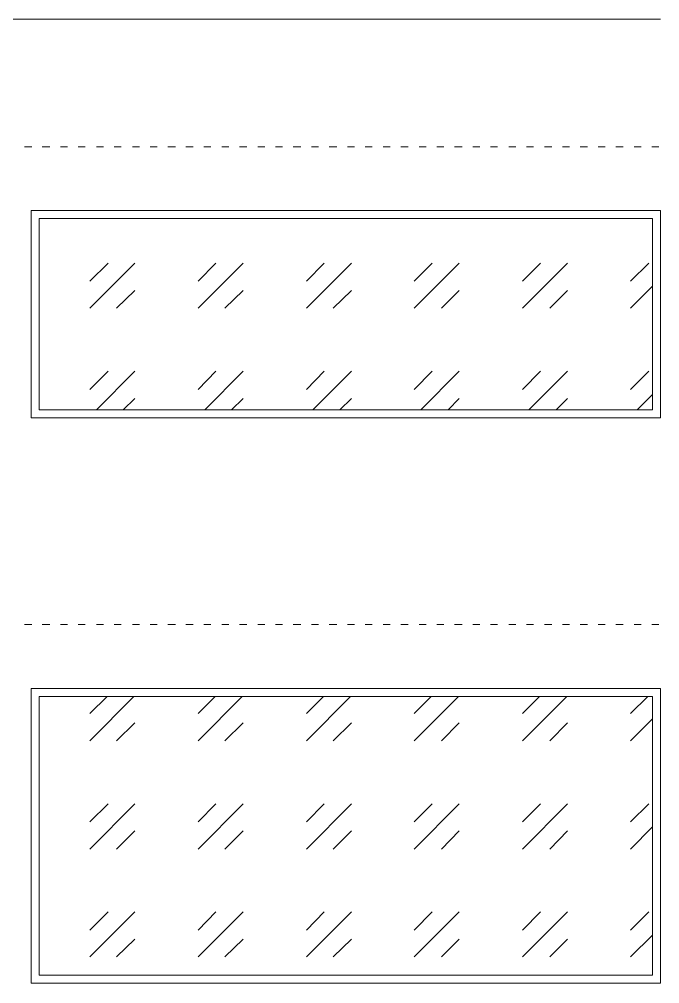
# Model space of a CAD drawing. Header units: millimetres. Extents: x 1.9 to 43.8, y 1.5 to 30.
# Drawn here: x 7.36 to 11.38, y 7.84 to 13.9 of the extents above; entities that cross this region are included whole.
import ezdxf

# ---------------------------------------------------------------- set-up
doc = ezdxf.new("R2010")
doc.units = ezdxf.units.MM
doc.layers.add('PDF_GRADAS Y ELEVADOR', color=7, linetype='Continuous')
doc.layers.add('PDF_MUROS2', color=7, linetype='Continuous')

msp = doc.modelspace()

# ---------------------------------------------------------------- linework, layer by layer
at = {"layer": 'PDF_GRADAS Y ELEVADOR', "lineweight": 18}
for points in [[(7.3895, 13.0962), (7.4339, 13.0962)], [(7.5006, 13.0962), (7.5482, 13.0962)], [(7.6149, 13.0962), (7.6593, 13.0962)], [(7.726, 13.0962), (7.7705, 13.0962)], [(7.8403, 13.0962), (7.8848, 13.0962)], [(7.9515, 13.0962), (7.9959, 13.0962)], [(8.0658, 13.0962), (8.1102, 13.0962)], [(8.1769, 13.0962), (8.2213, 13.0962)], [(8.288, 13.0962), (8.3356, 13.0962)], [(8.4023, 13.0962), (8.4468, 13.0962)], [(8.5134, 13.0962), (8.5579, 13.0962)], [(8.6277, 13.0962), (8.6722, 13.0962)], [(8.7389, 13.0962), (8.7833, 13.0962)], [(8.8532, 13.0962), (8.8976, 13.0962)], [(8.9643, 13.0962), (9.0088, 13.0962)], [(9.0754, 13.0962), (9.1231, 13.0962)], [(9.1897, 13.0962), (9.2342, 13.0962)], [(9.3009, 13.0962), (9.3485, 13.0962)], [(9.4152, 13.0962), (9.4596, 13.0962)], [(9.5263, 13.0962), (9.5707, 13.0962)], [(9.6406, 13.0962), (9.685, 13.0962)], [(9.7517, 13.0962), (9.7962, 13.0962)], [(9.866, 13.0962), (9.9105, 13.0962)], [(9.9771, 13.0962), (10.0216, 13.0962)], [(10.0883, 13.0962), (10.1359, 13.0962)], [(10.2026, 13.0962), (10.247, 13.0962)], [(10.3137, 13.0962), (10.3582, 13.0962)], [(10.428, 13.0962), (10.4725, 13.0962)], [(10.5391, 13.0962), (10.5836, 13.0962)], [(10.6534, 13.0962), (10.6979, 13.0962)], [(10.7646, 13.0962), (10.809, 13.0962)], [(10.8757, 13.0962), (10.9233, 13.0962)], [(10.99, 13.0962), (11.0344, 13.0962)], [(11.1011, 13.0962), (11.1456, 13.0962)], [(11.2154, 13.0962), (11.2599, 13.0962)], [(11.3266, 13.0962), (11.371, 13.0962)], [(7.3895, 10.0957), (7.4339, 10.0957)], [(7.5006, 10.0957), (7.5482, 10.0957)], [(7.6149, 10.0957), (7.6593, 10.0957)], [(7.726, 10.0957), (7.7705, 10.0957)], [(7.8403, 10.0957), (7.8848, 10.0957)], [(7.9515, 10.0957), (7.9959, 10.0957)], [(8.0658, 10.0957), (8.1102, 10.0957)], [(8.1769, 10.0957), (8.2213, 10.0957)], [(8.288, 10.0957), (8.3356, 10.0957)], [(8.4023, 10.0957), (8.4468, 10.0957)], [(8.5134, 10.0957), (8.5579, 10.0957)], [(8.6277, 10.0957), (8.6722, 10.0957)], [(8.7389, 10.0957), (8.7833, 10.0957)], [(8.8532, 10.0957), (8.8976, 10.0957)], [(8.9643, 10.0957), (9.0088, 10.0957)], [(9.0754, 10.0957), (9.1231, 10.0957)], [(9.1897, 10.0957), (9.2342, 10.0957)], [(9.3009, 10.0957), (9.3485, 10.0957)], [(9.4152, 10.0957), (9.4596, 10.0957)], [(9.5263, 10.0957), (9.5707, 10.0957)], [(9.6406, 10.0957), (9.685, 10.0957)], [(9.7517, 10.0957), (9.7962, 10.0957)], [(9.866, 10.0957), (9.9105, 10.0957)], [(9.9771, 10.0957), (10.0216, 10.0957)], [(10.0883, 10.0957), (10.1359, 10.0957)], [(10.2026, 10.0957), (10.247, 10.0957)], [(10.3137, 10.0957), (10.3582, 10.0957)], [(10.428, 10.0957), (10.4725, 10.0957)], [(10.5391, 10.0957), (10.5836, 10.0957)], [(10.6534, 10.0957), (10.6979, 10.0957)], [(10.7646, 10.0957), (10.809, 10.0957)], [(10.8757, 10.0957), (10.9233, 10.0957)], [(10.99, 10.0957), (11.0344, 10.0957)], [(11.1011, 10.0957), (11.1456, 10.0957)], [(11.2154, 10.0957), (11.2599, 10.0957)], [(11.3266, 10.0957), (11.371, 10.0957)]]:
    msp.add_lwpolyline(points, dxfattribs=at)
at = {"layer": 'PDF_MUROS2', "lineweight": 20}
msp.add_lwpolyline([(11.3805, 6.6952), (7.4307, 6.6952), (7.4307, 3.644), (6.8307, 3.644), (6.8307, 13.8963), (11.3805, 13.8963)], dxfattribs=at)
for points in [[(11.3805, 12.6961), (11.3805, 11.3943), (7.4307, 11.3943), (7.4307, 12.6961)], [(7.4307, 7.8446), (11.3805, 7.8446), (11.3805, 9.6957), (7.4307, 9.6957)]]:
    msp.add_lwpolyline(points, close=True, dxfattribs=at)
at = {"layer": 'PDF_MUROS2', "lineweight": 18}
for points in [[(11.3297, 11.4451), (7.4815, 11.4451), (7.4815, 12.6453), (11.3297, 12.6453)], [(7.4815, 7.8954), (11.3297, 7.8954), (11.3297, 9.6449), (7.4815, 9.6449)]]:
    msp.add_lwpolyline(points, close=True, dxfattribs=at)
for points in [[(7.799, 12.0833), (8.0816, 12.3659)], [(7.799, 12.2516), (7.9134, 12.3659)], [(8.4785, 12.0833), (8.7611, 12.3659)], [(8.4785, 12.2516), (8.5896, 12.3659)], [(9.158, 12.0833), (9.4406, 12.3659)], [(9.158, 12.2516), (9.2691, 12.3659)], [(9.8343, 12.0833), (10.1169, 12.3659)], [(9.8343, 12.2516), (9.9486, 12.3659)], [(10.5137, 12.0833), (10.7963, 12.3659)], [(10.5137, 12.2516), (10.628, 12.3659)], [(11.1932, 12.2516), (11.3075, 12.3659)], [(7.9673, 12.0833), (8.0816, 12.1944)], [(8.6468, 12.0833), (8.7611, 12.1944)], [(9.3263, 12.0833), (9.4406, 12.1944)], [(10.0057, 12.0833), (10.1169, 12.1944)], [(10.6852, 12.0833), (10.7963, 12.1944)], [(11.1932, 12.0833), (11.3297, 12.2198)], [(7.799, 11.5721), (7.9134, 11.6864)], [(7.8403, 11.4451), (8.0816, 11.6864)], [(8.4785, 11.5721), (8.5896, 11.6864)], [(8.5198, 11.4451), (8.7611, 11.6864)], [(9.158, 11.5721), (9.2691, 11.6864)], [(9.1993, 11.4451), (9.4406, 11.6864)], [(9.8343, 11.5721), (9.9486, 11.6864)], [(9.8755, 11.4451), (10.1169, 11.6864)], [(10.5137, 11.5721), (10.628, 11.6864)], [(10.555, 11.4451), (10.7963, 11.6864)], [(11.1932, 11.5721), (11.3075, 11.6864)], [(8.0086, 11.4451), (8.0816, 11.515)], [(8.6881, 11.4451), (8.7611, 11.515)], [(9.3675, 11.4451), (9.4406, 11.515)], [(10.047, 11.4451), (10.1169, 11.515)], [(10.7265, 11.4451), (10.7963, 11.515)], [(11.2345, 11.4451), (11.3297, 11.5404)], [(7.799, 9.3655), (8.0753, 9.6449)], [(7.799, 9.5369), (7.907, 9.6449)], [(8.4785, 9.3655), (8.7547, 9.6449)], [(8.4785, 9.5369), (8.5865, 9.6449)], [(9.158, 9.3655), (9.4342, 9.6449)], [(9.158, 9.5369), (9.2659, 9.6449)], [(9.8343, 9.3655), (10.1137, 9.6449)], [(9.8343, 9.5369), (9.9422, 9.6449)], [(10.5137, 9.3655), (10.7931, 9.6449)], [(10.5137, 9.5369), (10.6217, 9.6449)], [(11.1932, 9.5369), (11.3012, 9.6449)], [(7.9673, 9.3655), (8.0816, 9.4798)], [(8.6468, 9.3655), (8.7611, 9.4798)], [(9.3263, 9.3655), (9.4406, 9.4798)], [(10.0057, 9.3655), (10.1169, 9.4798)], [(10.6852, 9.3655), (10.7963, 9.4798)], [(11.1932, 9.3655), (11.3297, 9.5052)], [(7.799, 8.686), (8.0816, 8.9717)], [(7.799, 8.8574), (7.9134, 8.9717)], [(8.4785, 8.686), (8.7611, 8.9717)], [(8.4785, 8.8574), (8.5896, 8.9717)], [(9.158, 8.686), (9.4406, 8.9717)], [(9.158, 8.8574), (9.2691, 8.9717)], [(9.8343, 8.686), (10.1169, 8.9717)], [(9.8343, 8.8574), (9.9486, 8.9717)], [(10.5137, 8.686), (10.7963, 8.9717)], [(10.5137, 8.8574), (10.628, 8.9717)], [(11.1932, 8.8574), (11.3075, 8.9717)], [(7.9673, 8.686), (8.0816, 8.8003)], [(8.6468, 8.686), (8.7611, 8.8003)], [(9.3263, 8.686), (9.4406, 8.8003)], [(10.0057, 8.686), (10.1169, 8.8003)], [(10.6852, 8.686), (10.7963, 8.8003)], [(11.1932, 8.686), (11.3297, 8.8257)], [(7.799, 8.0097), (8.0816, 8.2923)], [(7.799, 8.178), (7.9134, 8.2923)], [(8.4785, 8.0097), (8.7611, 8.2923)], [(8.4785, 8.178), (8.5896, 8.2923)], [(9.158, 8.0097), (9.4406, 8.2923)], [(9.158, 8.178), (9.2691, 8.2923)], [(9.8343, 8.0097), (10.1169, 8.2923)], [(9.8343, 8.178), (9.9486, 8.2923)], [(10.5137, 8.0097), (10.7963, 8.2923)], [(10.5137, 8.178), (10.628, 8.2923)], [(11.1932, 8.178), (11.3075, 8.2923)], [(7.9673, 8.0097), (8.0816, 8.1208)], [(8.6468, 8.0097), (8.7611, 8.1208)], [(9.3263, 8.0097), (9.4406, 8.1208)], [(10.0057, 8.0097), (10.1169, 8.1208)], [(10.6852, 8.0097), (10.7963, 8.1208)], [(11.1932, 8.0097), (11.3297, 8.1462)]]:
    msp.add_lwpolyline(points, dxfattribs=at)

doc.saveas('drawing.dxf')
